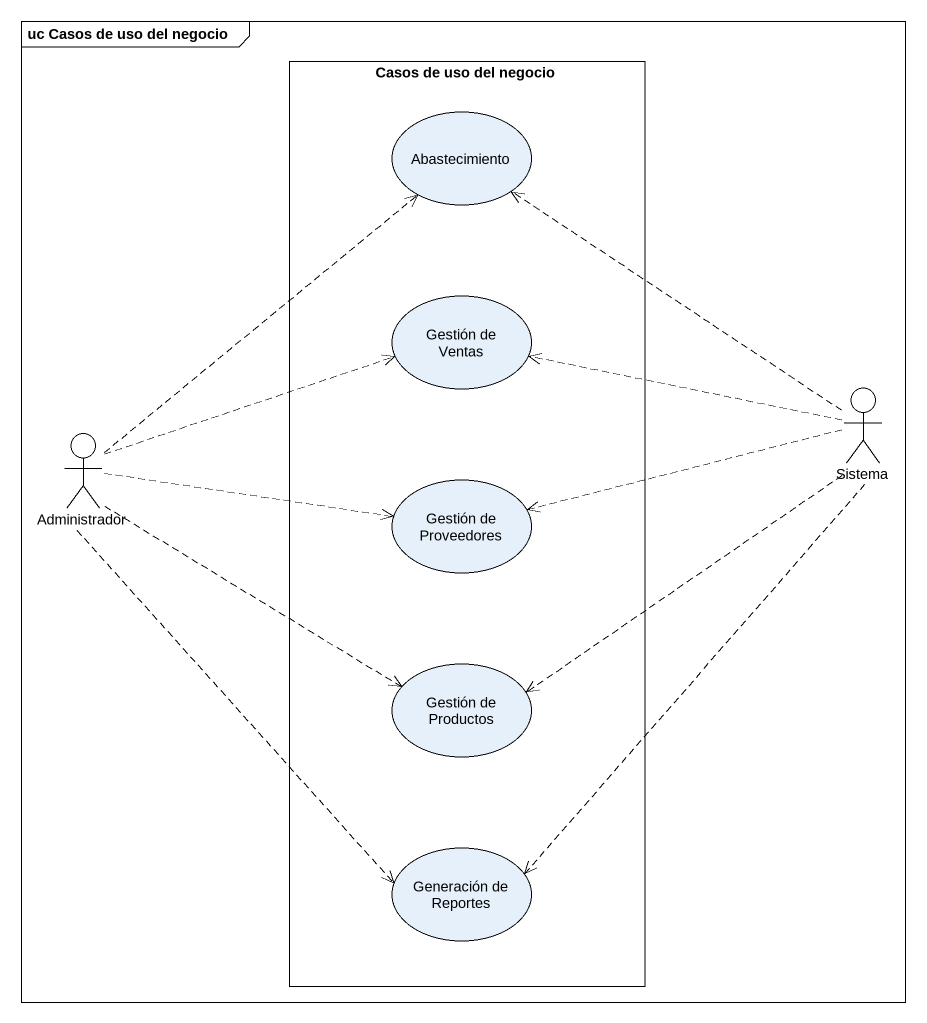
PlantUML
@startuml
mainframe uc Casos de uso del negocio
rectangle "Casos de uso del negocio" as Casos_de_uso_del_negocio {
  usecase Abastecimiento
  usecase "Gestión de Ventas" as Gestión_de_Ventas
  usecase "Gestión de Proveedores" as Gestión_de_Proveedores
  usecase "Gestión de Productos" as Gestión_de_Productos
  usecase "Generación de Reportes" as Generación_de_Reportes
}
actor Sistema
actor Administrador
Sistema .up.> Abastecimiento
Sistema .left.> Gestión_de_Ventas
Sistema .left.> Gestión_de_Proveedores
Sistema ..> Gestión_de_Productos
Sistema ..> Generación_de_Reportes
Administrador .up.> Abastecimiento
Administrador .right.> Gestión_de_Ventas
Administrador .right.> Gestión_de_Proveedores
Administrador .right.> Gestión_de_Productos
Administrador ..> Generación_de_Reportes
@enduml
